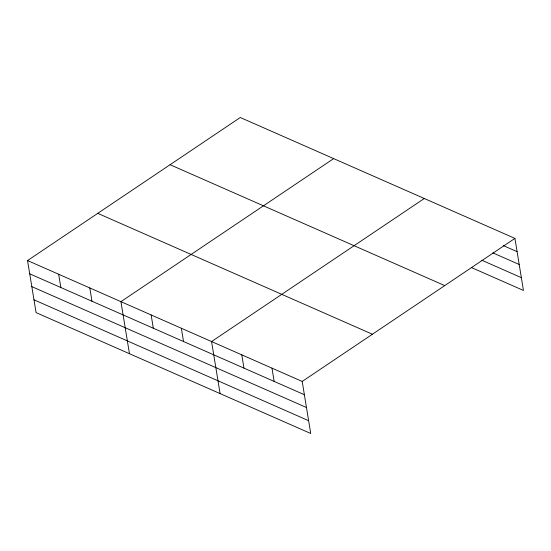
<?xml version="1.0" encoding="UTF-8"?>
<svg xmlns="http://www.w3.org/2000/svg" width="551" height="551" viewBox="0 0 551 551"><rect width="100%" height="100%" fill="white"/><g stroke="black" fill="none" stroke-linecap="round" stroke-linejoin="round"><path stroke-width="0.83" d="M27.55 260.554L302.203 381.444L310.723 433.492L36.077 312.603L27.55 260.554L240.277 117.508L514.923 238.397L523.45 290.446L471.546 267.6M333.658 158.605L120.931 301.652L129.457 353.708M424.291 198.505L211.563 341.551L220.09 393.6M302.203 381.444L514.923 238.397M503.153 245.526L517.1 251.669M492.856 252.875L519.194 264.466M481.849 260.258L521.356 277.649M170.073 164.715L444.726 285.597M97.747 213.347L372.4 334.237M29.726 273.826L304.372 394.716M31.82 286.623L306.473 407.513M33.976 299.806L308.629 420.695M271.987 368.144L274.164 381.416M241.779 354.844L243.948 368.116M181.355 328.251L183.531 341.524M151.146 314.952L153.316 328.224M89.806 287.953L91.976 301.225M58.675 274.253L60.851 287.526"/></g></svg>
